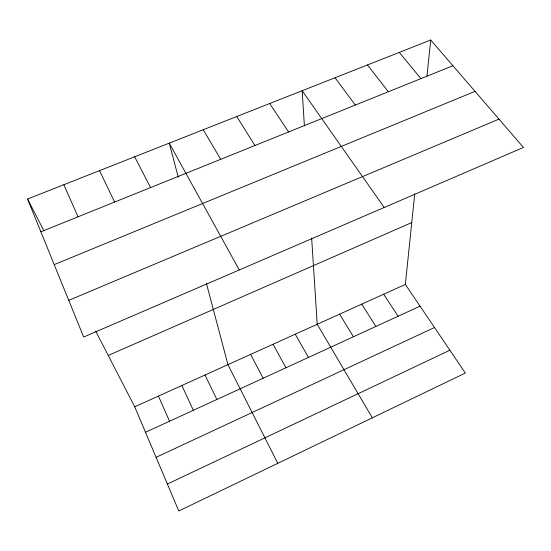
<?xml version="1.0" encoding="UTF-8"?>
<svg xmlns="http://www.w3.org/2000/svg" width="551" height="551" viewBox="0 0 551 551"><rect width="100%" height="100%" fill="white"/><g stroke="black" fill="none" stroke-linecap="round" stroke-linejoin="round"><path stroke-width="0.83" d="M95.688 331.123L134.733 406.817L178.786 510.984L465.347 373.055L405.343 284.419L414.772 193.594M426.977 76.004L430.71 40.016L27.55 199.028L83.656 337.033L523.45 147.454L430.71 40.016M167.401 484.06L449.892 350.222M156.091 457.316L434.505 327.494M145.498 432.273L420.062 306.156M134.733 406.817L405.343 284.419M108.23 355.436L411.762 222.57M68.744 300.343L498.986 119.119M54.218 264.618L475.031 91.363M40.87 231.792L452.908 65.734M399.317 52.4L420.902 78.635M367.434 64.977L388.372 91.741M335.042 77.746L355.326 105.062M384.205 207.479L302.141 90.729L304.414 125.917M269.694 103.526L288.593 131.958M383.668 294.227L398.091 316.253M361.759 304.138L375.878 326.454M236.737 116.523L254.92 145.526M339.609 314.153L353.425 336.764M203.257 129.726L220.696 159.322M372.324 417.83L317.224 324.277L311.652 238.066M295.26 334.209L308.443 357.427M239.279 269.949L169.24 143.143L178.297 177.332M273.062 344.251L285.928 367.772M250.629 354.403L263.158 378.227M134.671 156.78L150.554 187.588M27.55 199.028L43.984 230.883M277.794 463.329L227.949 364.659L206.418 283.414M205.027 375.024L216.874 399.489M99.545 170.631L114.608 202.079M181.851 385.507L193.346 410.295M158.419 396.107L169.556 421.226M63.84 184.716L78.049 216.812"/></g></svg>
